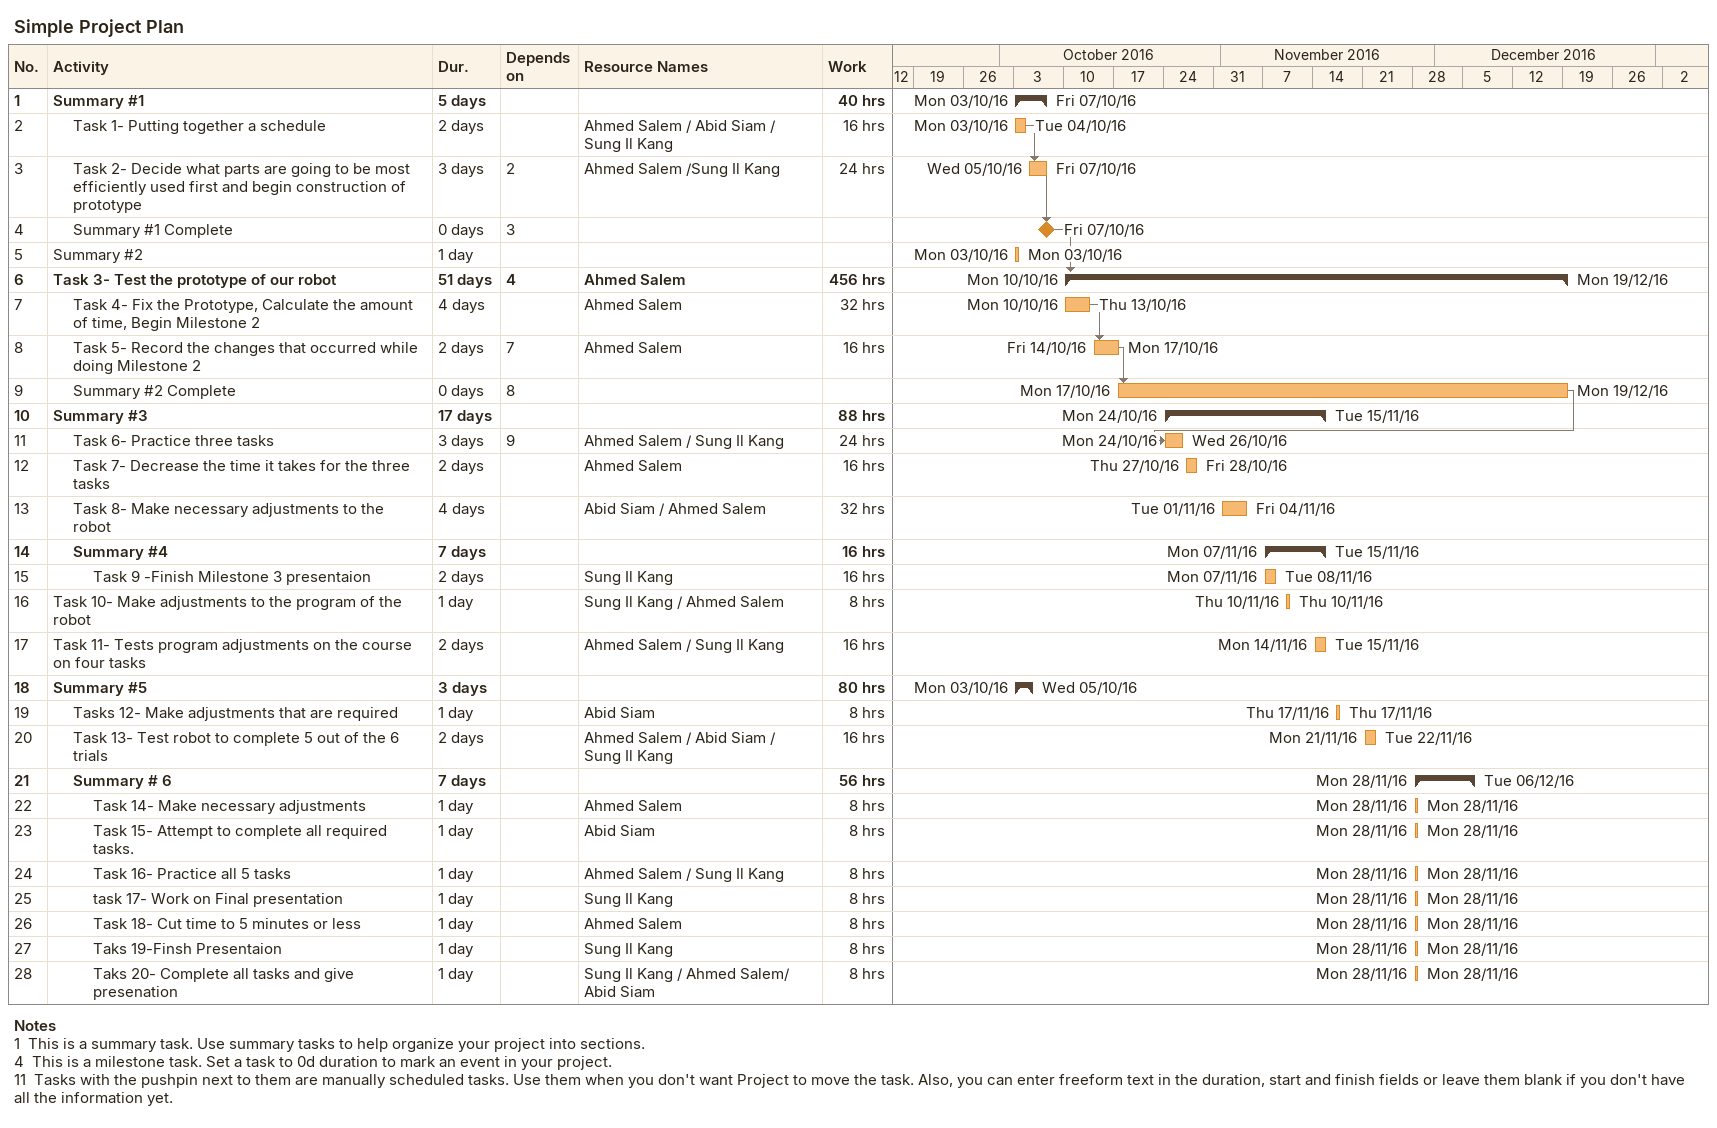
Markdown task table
Simple Project Plan

| ID | Level | Task | Duration | Start | Finish | Predecessors | Resources | Work (h) |
|---|---|---|---|---|---|---|---|---|
| 1 | 1 | **Summary #1** | 5d | 2016-10-03 | 2016-10-07 |  |  | 40 |
| 2 | 2 | Task 1- Putting together a schedule | 2d | 2016-10-03 | 2016-10-04 |  | Ahmed Salem / Abid Siam / Sung Il Kang | 16 |
| 3 | 2 | Task 2- Decide what parts are going to be most efficiently used first and begin construction of prototype | 3d | 2016-10-05 | 2016-10-07 | 2 | Ahmed Salem /Sung Il Kang | 24 |
| 4 | 2 | Summary #1 Complete | 0d | 2016-10-07 | 2016-10-07 | 3 |  |  |
| 5 | 1 | Summary #2 | 1d | 2016-10-03 | 2016-10-03 |  |  |  |
| 6 | 1 | **Task 3- Test the prototype of our robot** | 51d | 2016-10-10 | 2016-12-19 | 4 | Ahmed Salem | 456 |
| 7 | 2 | Task 4- Fix the Prototype, Calculate the amount of time, Begin Milestone 2 | 4d | 2016-10-10 | 2016-10-13 |  | Ahmed Salem | 32 |
| 8 | 2 | Task 5- Record the changes that occurred while doing Milestone 2 | 2d | 2016-10-14 | 2016-10-17 | 7 | Ahmed Salem | 16 |
| 9 | 2 | Summary #2 Complete | 0d | 2016-10-17 | 2016-12-19 | 8 |  |  |
| 10 | 1 | **Summary #3** | 17d | 2016-10-24 | 2016-11-15 |  |  | 88 |
| 11 | 2 | Task 6- Practice three tasks | 3d | 2016-10-24 | 2016-10-26 | 9 | Ahmed Salem / Sung Il Kang | 24 |
| 12 | 2 | Task 7- Decrease the time it takes for the three tasks | 2d | 2016-10-27 | 2016-10-28 |  | Ahmed Salem | 16 |
| 13 | 2 | Task 8- Make necessary adjustments to the robot | 4d | 2016-11-01 | 2016-11-04 |  | Abid Siam / Ahmed Salem | 32 |
| 14 | 2 | **Summary #4** | 7d | 2016-11-07 | 2016-11-15 |  |  | 16 |
| 15 | 3 | Task 9 -Finish Milestone 3 presentaion | 2d | 2016-11-07 | 2016-11-08 |  | Sung Il Kang | 16 |
| 16 | 1 | Task 10- Make adjustments to the program of the robot | 1d | 2016-11-10 | 2016-11-10 |  | Sung Il Kang / Ahmed Salem | 8 |
| 17 | 1 | Task 11- Tests program adjustments on the course on four tasks | 2d | 2016-11-14 | 2016-11-15 |  | Ahmed Salem / Sung Il Kang | 16 |
| 18 | 1 | **Summary #5** | 3d | 2016-10-03 | 2016-10-05 |  |  | 80 |
| 19 | 2 | Tasks 12- Make adjustments that are required | 1d | 2016-11-17 | 2016-11-17 |  | Abid Siam | 8 |
| 20 | 2 | Task 13- Test robot to complete 5 out of the 6 trials | 2d | 2016-11-21 | 2016-11-22 |  | Ahmed Salem / Abid Siam / Sung Il Kang | 16 |
| 21 | 2 | **Summary # 6** | 7d | 2016-11-28 | 2016-12-06 |  |  | 56 |
| 22 | 3 | Task 14- Make necessary adjustments | 1d | 2016-11-28 | 2016-11-28 |  | Ahmed Salem | 8 |
| 23 | 3 | Task 15- Attempt to complete all required tasks. | 1d | 2016-11-28 | 2016-11-28 |  | Abid Siam | 8 |
| 24 | 3 | Task 16- Practice all 5 tasks | 1d | 2016-11-28 | 2016-11-28 |  | Ahmed Salem / Sung Il Kang | 8 |
| 25 | 3 | task 17- Work on Final presentation | 1d | 2016-11-28 | 2016-11-28 |  | Sung Il Kang | 8 |
| 26 | 3 | Task 18- Cut time to 5 minutes or less | 1d | 2016-11-28 | 2016-11-28 |  | Ahmed Salem | 8 |
| 27 | 3 | Taks 19-Finsh Presentaion | 1d | 2016-11-28 | 2016-11-28 |  | Sung Il Kang | 8 |
| 28 | 3 | Taks 20- Complete all tasks and give presenation | 1d | 2016-11-28 | 2016-11-28 |  | Sung Il Kang / Ahmed Salem/ Abid Siam | 8 |

Notes
- 1: This is a summary task. Use summary tasks to help organize your project into sections.
- 4: This is a milestone task. Set a task to 0d duration to mark an event in your project.
- 11: Tasks with the pushpin next to them are manually scheduled tasks. Use them when you don't want Project to move the task. Also, you can enter freeform text in the duration, start and finish fields or leave them blank if you don't have all the information yet.
